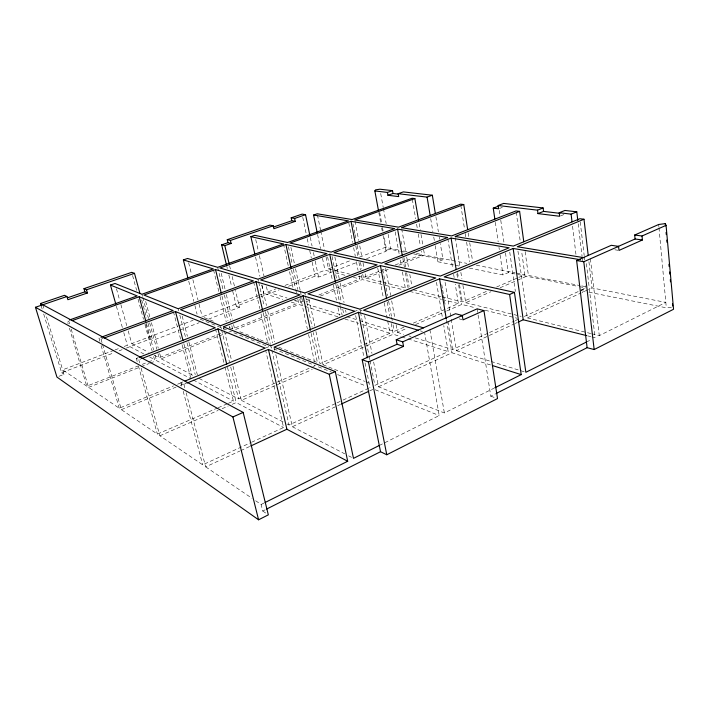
<?xml version="1.0" encoding="UTF-8"?>
<svg xmlns="http://www.w3.org/2000/svg" width="709" height="709" viewBox="0 0 709 709"><rect width="100%" height="100%" fill="white"/><g stroke="black" fill="none" stroke-linecap="round" stroke-linejoin="round"><path stroke-width="0.53" stroke-dasharray="3.54 2.66" d="M366.571 258.723L385.98 251.305L386.6 249.993L384.03 236.035M255.674 500.776L261.125 504.48L262.747 511.021L265.689 509.541M477.122 308.849L490.788 396.198L495.706 393.717M261.125 504.48L264.076 503.009M379.288 445.482L439.208 415.554L424.718 333.195M373.643 361.998L378.5 386.813L444.383 412.975L493.783 388.31M586.44 342.039L591.244 339.638M591.767 333.771L599.291 335.623L665.822 302.397L591.988 287.916L582.036 292.525M186.139 392.795L205.69 466.868L239.775 451.075M240.776 450.614L249.798 446.431M275.836 354.642L292.347 426.721L340.48 404.422M369.557 390.951L373.572 389.099L439.208 415.554M378.5 386.813L451.97 352.781L490.779 365.02M451.216 319.236L456.436 350.707L488.333 335.933M489.334 335.472L514.247 323.924M515.248 323.464L517.242 322.542M517.96 251.11L527.292 317.88L581.034 292.985M581.203 290.043L585.802 287.925L585.545 285.754M141.118 368.201L159.871 435.778L202.694 464.829L250.632 442.717M251.624 442.256L283.582 427.509L265.884 351.327M287.083 423.991L289.033 425.001L336.004 403.332M337.005 402.872L342.004 400.558M342.996 400.098L368.981 388.115M374.901 385.386L448.168 351.575L443.781 325.599M415.199 337.883L452.626 349.519L488.43 333.008M489.423 332.548L514.291 321.08M515.283 320.619L518.27 319.236M524.314 316.444L585.918 288.031M159.871 435.778L218.124 410.431M222.139 408.685L228.165 406.062M232.18 404.316L236.203 402.57L283.582 427.509M233.004 366.225L241.361 400.328L312.261 369.478M315.922 331.475L323.038 364.789L365.153 346.471M366.154 346.036L393.238 334.249L400.629 336.589M396.109 324.775L397.519 332.388L406.558 328.453M415.598 324.527L445.731 311.419M446.732 310.976L461.798 304.427L474.569 307.617M462.95 285.346L465.724 302.716L491.009 291.718M500.102 287.757L516.285 280.72M517.295 280.285L528.418 275.447L579.687 285.505M102.557 344.45L121.363 409.651L157.371 434.085L217.202 408.145M218.212 407.702L227.341 403.749M228.351 403.306L233.421 401.108L225.249 368.157M199.14 378.473L238.561 398.883L312.279 366.925M313.281 366.482L315.301 365.605L271.237 347.844M384.278 302.849L389.985 333.23L319.981 363.584L313.325 332.548M359.525 320.574L394.266 331.378L404.29 327.035M413.303 323.118L458.386 303.576L455.213 284.079M442.168 296.911L462.312 301.874L488.545 290.495M496.619 286.994L517.809 277.813M518.82 277.37L524.873 274.746L521.727 252.032M469.358 268.108L502.991 274.888L508.309 272.619L578.269 286.436M121.363 409.651L176.071 387.087M180.13 385.421L186.201 382.913M360.066 311.216L362.086 310.374M182.975 381.885L180.946 382.718L183.906 384.331L185.944 383.489M71.21 329.153L88.554 387.389L119.245 408.216L173.519 385.9M177.613 384.216L182.736 382.107M265.591 348.039L268.631 346.79L230.585 331.457L228.537 332.264M355.191 311.198L357.221 310.365M560.633 215.882L564.408 214.357M435.202 245.677L437.896 261.772L443.001 259.716L440.333 243.595M88.554 387.389L140.036 367.111M141.073 366.713L149.307 363.469M150.335 363.061L156.512 360.624L190.925 378.739M159.702 353.49L161.138 358.807L227.518 332.663M337.874 316.79L298.976 304.524L234.847 329.782L233.562 324.456M305.987 301.759L311.109 299.747M320.326 296.114L362.317 279.576L384.553 285.133M365.144 273.825L365.977 278.132L388.585 269.234M398.857 265.184L424.549 255.063L466.841 263.358M113.981 350.326L62.649 369.814L86.737 386.157L138.051 366.004M142.155 364.391L147.286 362.37M148.314 361.971L154.473 359.552L153.321 355.306M154.199 355.218L159.082 357.744L223.229 332.548M229.53 327.673L232.57 328.879L296.53 303.753L295.83 300.545M294.306 300.288L300.456 302.202L308.637 298.994M318.846 294.979L359.72 278.929L359.091 275.704M358.08 276.191L363.371 277.494L379.776 271.051M380.804 270.643L385.926 268.631M395.161 265.006L421.82 254.531L421.261 251.287M138.37 357.62L136.323 358.417L138.778 359.755L140.834 358.949M58.962 376.284L64.032 374.352L45.686 314.202M126.264 348.092L149.865 339.106L152.674 340.471L178.508 330.598M179.537 330.208L199.176 322.701M208.481 319.147L239.482 307.298L235.441 290.309M288.501 286.294L315.106 276.164L318.563 277.068L333.886 271.219M334.905 270.829L357.371 262.233M499.544 208.455L502.282 207.4M115.009 349.936L120.14 347.995M124.243 346.435L127.328 345.265L143.803 353.942M128.214 330.935L131.732 343.59L177.862 326.078M178.872 325.697L193.07 320.308M203.27 316.436L257.757 295.75M258.767 295.369L263.845 293.437L282.82 299.428M266.424 286.649L267.639 292.002L275.81 288.9M285.009 285.408L324.961 270.244L331.28 271.822M326.06 257.012L328.489 268.897L350.166 260.673M359.454 257.145L385.253 247.352L399.238 250.1M43.692 313.998L61.639 372.704L113.954 352.781M119.085 350.822L122.161 349.652M232.712 291.115L236.31 306.173L259.849 297.213M260.868 296.823L279.293 289.804M99.889 341.251L98.968 338.069L101.032 339.194L103.106 338.423M386.6 249.993L390.898 249.426L399.575 251.146M588.887 292.205L666.318 307.812L672.77 307.103M614.845 249.79L617.964 250.259M403.536 250.942L407.843 251.784M416.449 253.476L421.82 254.531M476.351 265.228L515.213 272.85M516.285 273.062L524.873 274.746M581.743 285.904L585.847 286.711M400.665 251.358L406.089 252.431M413.693 253.928L443.001 259.716M579.342 286.649L585.802 287.925M437.896 261.772L454.168 265.051M455.258 265.272L459.592 266.141M581.362 290.69L587.814 291.993M328.489 268.897L333.779 270.2M334.834 270.466L349.626 274.108M365.977 278.132L381.903 282.058M382.966 282.324L406.328 288.076M413.542 289.857L441.104 296.646M465.724 302.716L521.195 316.382M527.292 317.88L590.694 333.505M335.49 272.876L346.027 275.509M353.401 277.352L359.72 278.929M385.607 285.39L405.725 290.415M409.749 291.426L441.468 299.349M442.522 299.615L458.386 303.576M485.204 310.276L517.136 318.252M587.575 335.844L590.792 336.651M591.864 336.917L595.081 337.723L586.308 262.844M459.157 318.846L462.046 319.626M420.331 330.855L422.422 331.484M267.639 292.002L287.127 298.064M307.139 304.285L341.968 315.115M346.896 316.648L358.47 320.246M397.519 332.388L403.758 334.329M408.96 335.942L411.043 336.589M456.436 350.707L490.096 361.173M491.151 361.501L524.802 371.968M291.257 302.087L296.53 303.753M344.884 318.997L358.515 323.304M362.716 324.625L389.985 333.23M401.684 336.917L406.966 338.583M408.021 338.92L448.168 351.575M236.31 306.173L239.482 307.298M490.788 396.198L495.6 397.891M204.254 317.632L214.366 321.647M239.872 331.777L258.998 339.363M259.999 339.771L270.067 343.759M278.726 347.197L318.979 363.185M323.038 364.789L364.727 381.345M365.747 381.752L370.834 383.773M200.16 319.192L227.314 330.137M318.341 366.837L331.511 372.136M337.581 374.591L365.933 386.015M131.732 343.59L148.332 352.178M161.138 358.807L193.867 375.743M241.361 400.328L283.192 421.979M292.347 426.721L344.751 453.84M348.633 455.852L351.549 457.358M149.626 356.999L154.473 359.552M193.3 379.989L233.421 401.108M205.69 466.868L252.041 498.312M61.639 372.704L64.032 374.352M262.747 511.021L266.726 513.759M42.806 304.764L44.401 310.01M41.131 305.614L42.407 309.806M69.633 323.862L69.003 321.744L67.231 320.778L68.179 323.942M69.438 328.161L86.737 386.157M101.032 339.194L102.247 343.404M101.112 345.505L119.245 408.216M116.382 306.173L122.595 328.356M123.774 332.583L127.328 345.265M138.778 359.755L139.655 362.919M136.323 358.417L137.209 361.608M138.397 365.871L157.371 434.085M116.471 288.749L119.697 300.35M120.876 304.569L126.743 325.661M132.592 275.517L136.615 290.353M145.832 324.261L149.865 339.106M138.033 299.109L143.51 319.263M144.955 324.562L152.16 351.07M141.924 294.244L142.491 296.362M142.784 297.417L148.5 318.58M149.643 322.817L156.786 349.271M157.939 353.507L159.082 357.744M141.694 299.925L146.586 318.013M148.03 323.331L152.674 340.471M146.4 323.366L153.623 349.98M155.067 355.306L156.512 360.624M145.673 301.431L149.962 317.366M151.398 322.684L158.275 348.181M180.946 382.718L182.071 386.99M183.206 391.253L202.694 464.829M183.906 384.331L185.022 388.567M173.421 311.668L180.653 339.345M182.036 344.671L190.65 377.675M183.835 343.635L192.183 375.708M182.186 316.09L187.424 336.358M188.798 341.694L197.35 374.777M178.172 308.743L178.721 310.87M179.82 315.115L185.607 337.431M186.981 342.739L195.241 374.618M188.736 281.181L193.841 301.378M194.922 305.623L197.067 314.131M188.621 262.72L191.554 274.392M192.892 279.692L197.962 299.854M199.025 304.099L202.233 316.826M227.492 367.333L236.203 402.57M215.501 328.825L223.929 362.84M223.335 326.805L224.124 330.004M224.381 331.068L231.692 360.899M220.561 325.697L221.341 328.879M221.607 329.933L229.432 361.758M230.735 367.058L238.561 398.883M213.551 269.943L218.992 292.276M220.029 296.522L226.242 322.037M217.672 267.328L223.317 290.672M224.345 294.917L230.514 320.388M231.799 325.688L232.57 328.879M222.023 296.238L227.988 320.787M229.291 326.122L229.805 328.258M221.217 273.319L225.072 289.299M226.357 294.625L232.277 319.13M229.619 265.84L230.381 269.039M232.153 276.483L234.431 286.055M226.8 266.362L227.314 268.516M228.856 274.968L231.683 286.808M253.645 281.952L259.786 308.53M261.018 313.839L267.647 342.544M274.108 347.109L274.844 350.335M257.996 279.186L258.493 281.34M258.741 282.421L264.182 306.146M265.414 311.535L272.593 342.801M263.128 312.625L270.253 343.573M270.501 344.645L271.529 348.996M271.777 350.069L289.033 425.001M255.524 257.012L259.928 276.297M261.887 284.867L263.845 293.437M261.834 285.284L266.46 305.526M267.674 310.852L274.738 341.738M255.736 239.589L258.165 250.286M259.379 255.63L263.996 275.961M291.523 270.218L295.485 288.439M295.715 289.511L296.415 292.728M297.807 299.163L298.976 304.524M283.485 243.94L288.377 266.371M289.538 271.707L293.03 287.73M311.154 333.443L317.419 362.529M290.903 247.326L294.598 264.448M295.529 268.729L300.146 290.132M300.377 291.195L302.92 302.973M300.235 295.91L307.422 329.153M308.583 334.515L314.379 361.324M288.448 246.767L292.374 264.891M293.296 269.154L297.683 289.414M299.765 299.003L300.456 302.202M309.035 299.233L314.778 326.105M304.835 292.959L305.295 295.104M305.526 296.167L312.182 327.203M310.276 237.364L312.075 246.005M313.431 252.484L314.326 256.8M315.23 261.116L318.563 277.068M302.761 217.326L306.35 234.44M307.254 238.72L308.601 245.137M309.718 250.49L311.286 257.979M312.19 262.259L315.106 276.164M317.428 214.871L320.53 230M320.752 231.081L324.509 249.453M317.597 234.528L320.495 248.593M322.506 258.333L324.961 270.244M335.836 284.176L339.31 301.263M339.531 302.326L340.178 305.526M340.4 306.598L342.128 315.133M327.611 256.906L332.255 279.612M333.354 285.018L336.447 300.155M337.989 307.724L339.54 315.292M334.87 257.048L339.239 278.717M340.116 283.051L344.051 302.557M345.584 310.143L346.019 312.306M332.051 256.41L336.642 279.08M337.732 284.469L341.233 301.742M342.766 309.292L343.856 314.69M355.661 315.549L364.001 357.522M365.064 362.902L369.983 387.655M359.897 309.151L360.323 311.295M360.535 312.368L368.981 355.315M369.194 356.397L369.832 359.614M370.036 360.686L374.689 384.313M348.828 223.025L352.603 242.372M353.649 247.751L355.324 256.348M356.37 261.727L358.045 270.324M364.568 315.611L371.959 353.366M354.979 221.048L358.71 240.44M359.747 245.819L361.82 256.596M363.07 263.057L364.107 268.445M352.985 223.84L354.854 233.491M355.058 234.564L355.891 238.862M357.141 245.296L359.419 257.101M360.464 262.472L361.705 268.906M362.742 274.277L363.371 277.494M355.829 246.129L357.717 255.834M358.967 262.312L360.438 269.863M361.484 275.26L362.317 279.576M377.755 268.135L383.259 297.425M382.763 269.659L387.61 295.644M388.621 301.059L391.439 316.214M391.643 317.295L392.245 320.548M393.052 324.882L394.266 331.378M387.22 302.078L389.826 316.019M391.226 323.526L393.238 334.249M378.854 212.638L380.653 222.404M381.655 227.828L382.248 231.081M383.055 235.423L385.98 251.305M385.634 268.232L390.668 295.414M391.678 300.855L394.7 317.162M380.698 193.504L383.241 207.489M383.445 208.561L386.183 223.619M388.151 234.369L390.898 249.426M379.687 212.408L381.664 223.149M382.452 227.447L383.241 231.737M402.845 258.501L404.405 267.213M405.38 272.655L408.1 287.889M395.197 231.861L399.486 255.719M400.266 260.061L401.241 265.476M402.411 271.981L405.53 289.334M401.684 228.75L405.92 252.652M406.691 256.995L408.623 267.86M409.784 274.383L411.902 286.339M401.01 241.237L401.595 244.49M403.908 257.473L405.645 267.213M406.611 272.628L409.128 286.702M429.902 329.738L444.383 412.975M412.31 199.318L415.669 218.806M416.6 224.221L417.344 228.546M418.283 233.961L420.331 245.872M419.152 223.557L420.269 230.079M421.013 234.422L422.874 245.287M423.619 249.63L424.549 255.063M436.469 282.306L442.319 316.941M441.787 284.717L442.513 289.042M442.691 290.114L443.417 294.439M443.595 295.52L444.321 299.836M444.499 300.917L445.039 304.161M447.928 321.443L452.626 349.519M430.691 218.691L432.853 231.648M433.757 237.036L434.475 241.361M446.493 320.158L451.97 352.781M435.893 216.724L438.375 231.772M439.27 237.152L439.624 239.296M445.092 282.35L451.039 318.155M447.813 238.578L452.75 268.906M453.627 274.33L454.159 277.573M455.302 237.577L459.99 266.885M460.859 272.318L461.905 278.832M457.606 272.681L458.475 278.088M459.521 284.575L462.312 301.874M456.871 273.966L457.58 278.318M458.634 284.841L461.798 304.427M460.815 205.247L464.563 229.175M465.246 233.527L465.76 236.797M466.611 242.23L469.677 261.807M468.179 232.933L468.862 237.293M469.712 242.753L472.602 261.32M495.325 222.325L498.188 241.964M498.985 247.414L499.304 249.595M500.102 255.054L502.991 274.888M499.349 210.422L500.137 215.882M500.767 220.242L504.064 243.16M505.482 252.98L508.309 272.619M509.762 252.165L515.372 291.479M516.187 212.009L520.379 242.301M525.13 251.553L528.418 275.447M572.553 226.206L575.992 254.761M580.237 221.979L584.198 255.63M584.322 256.72L584.712 259.973M578.207 223.787L582.071 256.401M582.195 257.482L582.585 260.744M588.94 261.745L591.988 287.916M590.402 258.758L599.291 335.623M658.688 224.487L658.891 226.676M658.989 227.775L666.318 307.812"/><path stroke-width="1.06" d="M378.455 210.467L374.857 190.934L375.54 189.852L379.909 189.206L392.52 190.65L393.034 193.504L398.44 194.151M66.93 296.495L35.45 307.281L56.933 377.064L258.581 519.794L268.321 514.858L243.169 412.416L40.484 303.523L64.484 295.316L66.93 296.495L67.878 299.712L87.429 292.977L86.507 289.786L83.963 288.66L84.885 291.833L87.429 292.977M397.067 344.255L396.225 339.771L402.694 341.853L403.527 346.373L397.067 344.255L362.175 359.685L380.529 451.713L386.768 454.761L497.523 398.573L483.946 310.56L477.122 308.849L461.24 315.877M496.69 393.22L587.114 347.694L594.169 349.546L673.55 309.266L666.07 225.356L665.308 223.619L658.688 224.487L634.688 235.025L635.087 238.995L617.574 246.741M266.673 509.044L380.529 451.713M265.06 502.513L347.694 461.258L329.242 374.255L268.427 349.457L186.963 383.073M379.288 445.482L353.49 458.36L335.286 371.578L274.108 347.109L358.408 312.323L418.23 330.226M494.758 387.814L521.204 374.618L509.611 294.483L439.571 278.832L363.513 310.214L423.583 327.877M586.44 342.039L525.856 372.287L514.433 292.356L444.188 276.918L513.148 248.469L580.609 259.769M250.8 445.97L286.888 429.246L347.694 461.258M341.481 403.962L368.556 391.421M518.235 322.081L523.224 319.768L586.503 335.579M362.175 359.685L368.458 361.989L403.527 346.373M483.946 310.56L463.004 319.883L462.295 315.487L455.559 313.715L396.225 339.771M666.07 225.356L642.017 236L642.407 239.988L619.001 250.419L618.567 246.369L611.3 245.305L576.63 260.531L587.114 347.694M329.242 374.255L335.286 371.578M509.611 294.483L514.433 292.356M35.45 307.281L232.915 416.945L243.169 412.416M402.694 341.853L462.295 315.487M576.63 260.531L583.799 261.745L618.567 246.369M588.186 255.205L583.994 219.232L517.348 246.732L583.853 257.677M185.005 381.052L265.131 348.11L217.991 328.887L141.862 358.55M494.847 219.054L493.251 208.145L498.631 208.8L498.152 205.513L537.511 210.165L537.963 213.604L559.693 216.263L559.25 212.735L571.099 214.136L576.789 211.823L577.817 220.526M559.25 212.735L564.922 210.458L576.789 211.823M537.963 213.604L543.564 211.388L559.906 213.329M537.511 210.165L543.121 207.959L543.564 211.388M303.044 295.75L223.335 326.805L270.794 345.788L354.801 311.242L303.044 295.75L310.462 330.217M380.405 265.609L307.892 293.854L359.897 309.151L435.734 277.972L380.405 265.609L386.618 298.852M451.075 238.064L384.827 263.881L440.342 276.076L509.142 247.796L451.075 238.064L456.171 269.615M523.791 241.778L519.617 211.362L455.125 236.487L513.334 246.067L579.856 218.718L583.994 219.232M139.398 357.221L215.235 327.762L175.486 311.552L104.134 338.042M498.152 205.513L503.647 203.421L543.121 207.959M493.251 208.145L498.719 206.062M101.024 337.307L173.147 310.604L139.186 296.752L72.096 320.645M256.002 281.668L180.529 309.682L220.561 325.697L299.996 294.838L256.002 281.668L262.64 310.489M329.765 254.292L260.611 279.958L304.835 292.959L377.144 264.874L329.765 254.292L335.401 282.04M397.589 229.113L333.992 252.714L381.557 263.163L447.636 237.497L397.589 229.113L402.26 255.24M467.674 229.654L463.766 204.547L401.489 227.66L451.677 235.92L516.037 210.928L519.617 211.362M374.857 190.934L387.415 192.423L387.938 195.276L398.706 196.597L398.192 193.699L427.075 197.111L432.33 195.223L435.353 213.498M69.322 320.043L137.174 295.928L110.462 285.045L115.789 304.055M215.545 269.562L143.954 295.05L178.172 308.743L253.397 280.888L215.545 269.562L221.243 293.039M285.931 244.49L219.932 267.993L257.996 279.186L326.955 253.662L285.931 244.49L291.053 268.073M351.017 221.314L289.981 243.045L331.174 252.094L394.612 228.608L351.017 221.314L355.413 243.967M418.594 220.295L414.871 198.573L354.766 219.976L398.502 227.172L460.646 204.165L463.766 204.547M398.192 193.699L403.341 191.9L432.33 195.223M387.938 195.276L393.034 193.504M387.415 192.423L392.52 190.65M110.462 285.045L115 283.476L141.924 294.244L213.294 268.888L183.356 259.919L187.92 277.99M183.356 259.919L187.548 258.475L217.672 267.328L283.485 243.94L250.871 236.655L254.788 253.795M226.543 265.29L221.66 244.844L224.806 245.633L231.125 243.462L230.416 240.448L227.243 239.695L227.943 242.682L231.125 243.462M250.871 236.655L254.77 235.308L287.526 242.505L348.411 220.871L313.582 215.04L317.153 232.357M295.228 221.368L291.807 220.747L291.186 217.84L294.607 218.452L295.228 221.368L273.869 228.723L273.222 225.781L269.881 225.116L227.243 239.695M313.582 215.04L317.207 213.79L352.151 219.542L412.124 198.236L414.871 198.573M86.507 289.786L134.488 273.337L139.965 293.544M230.416 240.448L273.222 225.781M294.607 218.452L305.544 214.694L309.824 235.211M67.488 297.815L84.885 291.833M221.66 244.844L227.943 242.682M273.568 227.013L291.807 220.747M83.963 288.66L131.723 272.336L134.488 273.337M291.186 217.84L302.087 214.109L305.544 214.694M634.688 235.025L642.017 236M635.087 238.995L642.407 239.988M492.879 365.684L521.204 374.618M40.484 303.523L41.131 305.614M139.186 296.752L145.824 321.239M175.486 311.552L183.002 340.426M232.915 416.945L258.581 519.794M217.991 328.887L226.703 364.125M224.806 245.633L229.113 263.713M268.427 349.457L286.888 429.246M368.458 361.989L386.768 454.761M358.408 312.323L367.377 357.735M427.075 197.111L430.15 215.456M439.571 278.832L446.315 319.068M513.148 248.469L523.224 319.768M571.099 214.136L572.021 221.82M583.799 261.745L594.169 349.546M665.308 223.619L665.503 225.817M666.097 232.41L666.292 234.608M666.779 240.094L666.974 242.292M668.941 264.262L669.136 266.46M669.624 271.955L669.819 274.144M670.315 279.638L670.51 281.836M672.469 303.807L672.673 306.004"/></g></svg>
